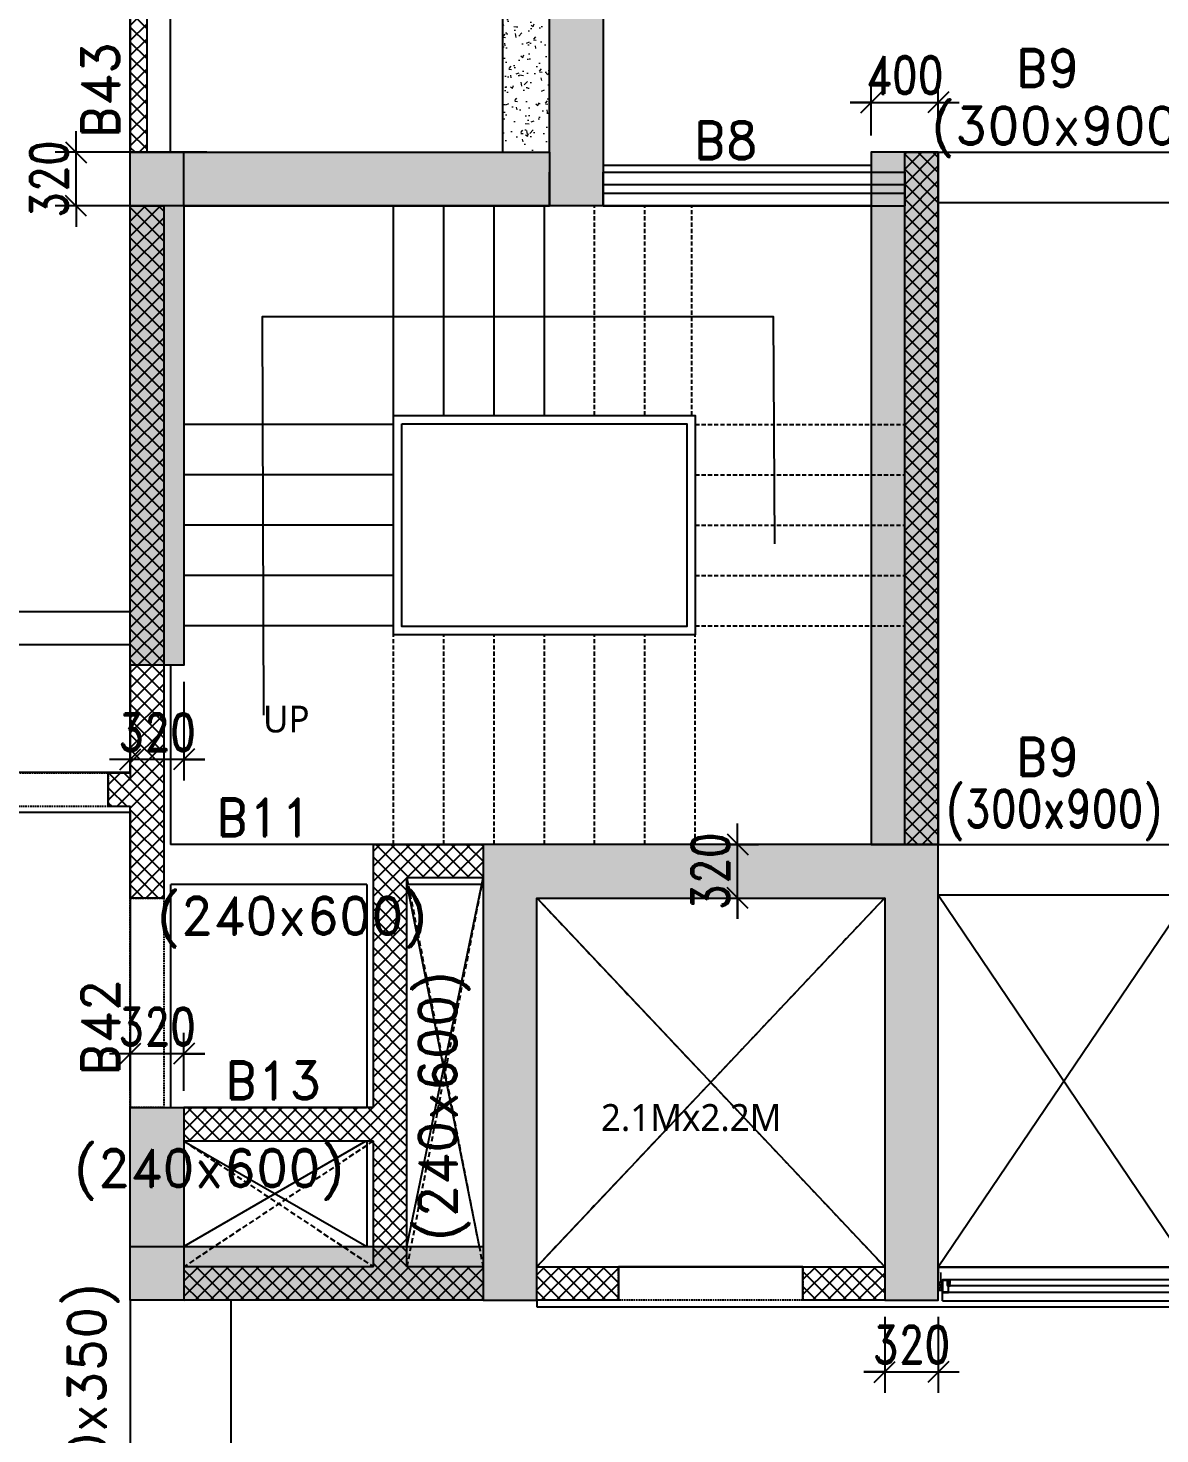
# Model space of a CAD drawing. Header units: millimetres. Extents: x 2061841 to 105821645, y -77612 to 48520811.
# Drawn here: x 105430845 to 105437596, y 48432969 to 48441357 of the extents above; entities that cross this region are included whole.
import ezdxf

# ---------------------------------------------------------------- set-up
doc = ezdxf.new("R2010")
doc.units = ezdxf.units.MM
doc.header["$LTSCALE"] = 10
doc.header["$MEASUREMENT"] = 0
for name, pattern in [('$0$HIDDEN', [0.375, 0.25, -0.125]), ('HIDDEN', [0.375, 0.25, -0.125]), ('HIDDEN2', [4.7625, 3.175, -1.5875])]:
    doc.linetypes.add(name, pattern=pattern)
for name, color, linetype in [('A-ANNO-LABL', 140, 'Continuous'), ('A-ANNO-SYMB', 211, 'Continuous'), ('A-ELEV-HIDN', 54, 'HIDDEN2'), ('A-FLOR-STRS', 211, 'Continuous'), ('A-GLAZ-FRAM', 74, 'Continuous'), ('A-WALL', 3, 'Continuous'), ('A-WALL-CILL', 140, 'Continuous'), ('A-WALL-FNSH', 8, 'Continuous'), ('A-WALL-PATT', 54, 'Continuous'), ('AS-COLS', 2, 'Continuous'), ('S-BEAM', 4, 'Continuous'), ('S-BEAMNO.', 4, 'Continuous'), ('S-CUTOUT', 6, 'Continuous'), ('S-OPENING', 6, 'Continuous')]:
    doc.layers.add(name, color=color, linetype=linetype)
doc.layers.add('S-STRCOL HATCH', color=33, linetype='Continuous', lineweight=9)
doc.styles.add('200', font='romand.shx', dxfattribs={"width": 0.8, "height": 225})
doc.styles.add('Lucida SU', font='l_10646.ttf')
doc.styles.add('RD', font='romand.shx', dxfattribs={"width": 0.9, "height": 225})
doc.dimstyles.new('GR1', dxfattribs={"dimtxt": 225, "dimasz": 125, "dimexe": 125, "dimexo": 100, "dimgap": 50, "dimtad": 1, "dimdec": 0, "dimzin": 3, "dimdsep": 46, "dimtxsty": '200', "dimblk1": 'OBLIQUE', "dimblk2": 'OBLIQUE', "dimsah": 1, "dimcen": 0.0625, "dimdle": 125, "dimclrd": 3, "dimclre": 3, "dimclrt": 2, "dimadec": 0, "dimazin": 0, "dimtfac": 1, "dimtdec": 0, "dimtix": 1, "dimtmove": 0, "dimatfit": 3, "dimfxl": 1, "dimtolj": 1, "dimtzin": 0, "dimarcsym": 0})
pattern_1 = [(135, (101601549.94, 48122568.903), (-44.9012806, -44.9012806), []), (225, (101601549.94, 48122568.903), (44.9012806, -44.9012806), [])]

# ---------------------------------------------------------------- blocks, each defined once
blk = doc.blocks.new('Win clip')
for points in [[(14, 1.1), (14, 9), (17.6, 9), (17.6, 7.8), (18.8, 7.8), (18.8, 9), (20, 9), (20, 10.2), (0, 10.2), (0, 0), (3.4, 0), (3.4, -1.2), (2, -1.2), (2, -2.4), (4.6, -2.4), (4.6, 0), (16.8, 0), (16.8, -1.2), (15.4, -1.2), (15.4, -2.4), (18, -2.4), (18, 1.1)], [(1.2, 9), (12.7, 9), (12.7, 1.1), (1.2, 1.1)]]:
    blk.add_lwpolyline(points, close=True)
at = {"layer": 'Defpoints'}
blk.add_line((28, 2.7), (22, 2.7), dxfattribs=at)
blk = doc.blocks.new('*U687')
at = {"color": 251}
for p, q in [((0, 87.6), (25, 87.6)), ((25, 87.6), (0, 37.6)), ((0, 87.6), (25, 37.6)), ((1500, 87.6), (1475, 87.6)), ((1475, 87.6), (1500, 37.6)), ((1500, 87.6), (1475, 37.6)), ((25, 37.6), (0, 37.6)), ((1475, 37.6), (1500, 37.6))]:
    blk.add_line(p, q, dxfattribs=at)
for p, q in [((70.2, 100.1), (1440, 100.1)), ((60, 25.1), (1440, 25.1)), ((70.4, 65.4), (1440.2, 65.4))]:
    blk.add_line(p, q)
for points in [[(62.5, 70.1), (62.5, 66.6), (55, 66.6), (55, 85.4), (58.8, 85.4), (58.8, 83.7), (60, 83.7), (60, 88.4), (58.8, 88.4), (58.8, 86.8), (55, 86.8), (55, 98.8), (58.8, 98.8), (58.8, 97.1), (60, 97.1), (60, 100.1), (25, 100.1), (25, 25.1), (60, 25.1), (60, 65.4), (70, 65.4), (70, 70.1)], [(1437.5, 70.1), (1437.5, 66.6), (1445, 66.6), (1445, 85.4), (1441.2, 85.4), (1441.2, 83.7), (1440, 83.7), (1440, 88.4), (1441.2, 88.4), (1441.2, 86.8), (1445, 86.8), (1445, 98.8), (1441.2, 98.8), (1441.2, 97.1), (1440, 97.1), (1440, 100.1), (1475, 100.1), (1475, 25.1), (1440, 25.1), (1440, 65.4), (1430, 65.4), (1430, 70.1)], [(69, 69.1), (67.8, 69.1), (67.8, 70.1), (70, 70.1), (67.8, 70.1), (67.8, 69.1), (69, 69.1), (69, 66.6), (63.5, 66.6), (63.5, 69.1)], [(1431, 69.1), (1432.2, 69.1), (1432.2, 70.1), (1430, 70.1), (1432.2, 70.1), (1432.2, 69.1), (1431, 69.1), (1431, 66.6), (1436.5, 66.6), (1436.5, 69.1)]]:
    blk.add_lwpolyline(points)
for points in [[(58.8, 26.3), (26.2, 26.3), (26.2, 98.9), (53.8, 98.9), (53.8, 65.4), (58.8, 65.4)], [(1441.2, 26.3), (1473.8, 26.3), (1473.8, 98.9), (1446.2, 98.9), (1446.2, 65.4), (1441.2, 65.4)], [(64.7, 80.1), (64.7, 79.1), (63.5, 79.1), (64.7, 79.1), (64.7, 80.1), (62.5, 80.1)], [(1435.3, 80.1), (1435.3, 79.1), (1436.5, 79.1), (1435.3, 79.1), (1435.3, 80.1), (1437.5, 80.1)]]:
    blk.add_lwpolyline(points, close=True)
at = {"layer": 'A-WALL-CILL'}
blk.add_line((1475, -25), (25, -25), dxfattribs=at)
blk.add_lwpolyline([(0, 145.2), (0, 175.2), (1500, 175.2), (1500, 145.2)], dxfattribs=at)
at = {"layer": 'A-WALL-FNSH'}
for p, q in [((14.8, 87.6), (14.8, 145.2)), ((1485.2, 87.6), (1485.2, 145.2)), ((25, -25), (25, 35.1)), ((1475, -25), (1475, 35.1))]:
    blk.add_line(p, q, dxfattribs=at)
at = {"rotation": 270}
blk.add_blockref('Win clip', (60, 100.1), dxfattribs=at)
at = {"xscale": -1, "rotation": 90}
blk.add_blockref('Win clip', (1440, 100.1), dxfattribs=at)
blk = doc.blocks.new('_Oblique')
at = {"color": 0, "linetype": 'ByBlock', "lineweight": -2}
blk.add_line((-0.5, -0.5), (0.5, 0.5), dxfattribs=at)
blk = doc.blocks.new('*D768')
at = {"layer": 'AS-COLS', "color": 3, "lineweight": -2, "transparency": 16777216}
for p, q in [((102672953.9, 48531681.9), (102672953.9, 48531228.8)), ((102673273.9, 48531681.9), (102673273.9, 48531228.8)), ((102672828.9, 48531353.8), (102673398.9, 48531353.8)), ((102672953.9, 48531353.8), (102672828.9, 48531353.8)), ((102673273.9, 48531353.8), (102673398.9, 48531353.8))]:
    blk.add_line(p, q, dxfattribs=at)
at = {"layer": 'Defpoints', "color": 0, "transparency": 16777216}
for p in [(102672953.9, 48531781.9), (102673273.9, 48531781.9), (102673273.9, 48531353.8)]:
    blk.add_point(p, dxfattribs=at)
at = {"layer": 'AS-COLS', "color": 3, "linetype": 'ByBlock', "lineweight": -2, "transparency": 16777216, "xscale": 125, "yscale": 125, "zscale": 125}
blk.add_blockref('_Oblique', (102672953.9, 48531353.8), dxfattribs=at)
at = {"layer": 'AS-COLS', "color": 3, "linetype": 'ByBlock', "lineweight": -2, "transparency": 16777216, "xscale": 125, "yscale": 125, "zscale": 125, "rotation": 180}
blk.add_blockref('_Oblique', (102673273.9, 48531353.8), dxfattribs=at)
at = {"layer": 'AS-COLS', "color": 2, "transparency": 16777216, "insert": (102673113.9, 48531516.3), "char_height": 225, "attachment_point": 5, "style": '200'}
blk.add_mtext('\\A1;320', dxfattribs=at)
blk = doc.blocks.new('*D769')
at = {"layer": 'AS-COLS', "color": 3, "lineweight": -2, "transparency": 16777216}
for p, q in [((102668453.9, 48533031.3), (102668453.9, 48533377.1)), ((102668773.9, 48533031.3), (102668773.9, 48533377.1)), ((102668898.9, 48533252.1), (102668328.9, 48533252.1)), ((102668453.9, 48533252.1), (102668328.9, 48533252.1)), ((102668773.9, 48533252.1), (102668898.9, 48533252.1))]:
    blk.add_line(p, q, dxfattribs=at)
at = {"layer": 'Defpoints', "color": 0, "transparency": 16777216}
for p in [(102668453.9, 48533252.1), (102668453.9, 48532931.3), (102668773.9, 48532931.3)]:
    blk.add_point(p, dxfattribs=at)
at = {"layer": 'AS-COLS', "color": 3, "linetype": 'ByBlock', "lineweight": -2, "transparency": 16777216, "xscale": 125, "yscale": 125, "zscale": 125}
blk.add_blockref('_Oblique', (102668453.9, 48533252.1), dxfattribs=at)
at = {"layer": 'AS-COLS', "color": 3, "linetype": 'ByBlock', "lineweight": -2, "transparency": 16777216, "xscale": 125, "yscale": 125, "zscale": 125, "rotation": 180}
blk.add_blockref('_Oblique', (102668773.9, 48533252.1), dxfattribs=at)
at = {"layer": 'AS-COLS', "color": 2, "transparency": 16777216, "insert": (102668613.9, 48533414.6), "char_height": 225, "attachment_point": 5, "style": '200'}
blk.add_mtext('\\A1;320', dxfattribs=at)
blk = doc.blocks.new('*D770')
at = {"layer": 'AS-COLS', "color": 3, "lineweight": -2, "transparency": 16777216}
for p, q in [((102672076.3, 48534056.3), (102672076.3, 48534626.3)), ((102672076.3, 48534501.3), (102672076.3, 48534626.3)), ((102672016, 48534501.3), (102672201.3, 48534501.3)), ((102672016, 48534181.3), (102672201.3, 48534181.3)), ((102672076.3, 48534181.3), (102672076.3, 48534056.3))]:
    blk.add_line(p, q, dxfattribs=at)
at = {"layer": 'Defpoints', "color": 0, "transparency": 16777216}
for p in [(102671916, 48534501.3), (102672076.3, 48534501.3), (102671916, 48534181.3)]:
    blk.add_point(p, dxfattribs=at)
at = {"layer": 'AS-COLS', "color": 3, "linetype": 'ByBlock', "lineweight": -2, "transparency": 16777216, "xscale": 125, "yscale": 125, "zscale": 125}
for p, rotation in [((102672076.3, 48534501.3), 270), ((102672076.3, 48534181.3), 90)]:
    blk.add_blockref('_Oblique', p, dxfattribs=dict(at, rotation=rotation))
at = {"layer": 'AS-COLS', "color": 2, "transparency": 16777216, "insert": (102671913.8, 48534341.3), "char_height": 225, "attachment_point": 5, "rotation": 90, "style": '200'}
blk.add_mtext('\\A1;320', dxfattribs=at)
blk = doc.blocks.new('*D771')
at = {"layer": 'AS-COLS', "color": 3, "lineweight": -2, "transparency": 16777216}
for p, q in [((102668453.9, 48535471.3), (102668453.9, 48534883)), ((102668773.9, 48535471.3), (102668773.9, 48534883)), ((102668898.9, 48535008), (102668328.9, 48535008)), ((102668453.9, 48535008), (102668328.9, 48535008)), ((102668773.9, 48535008), (102668898.9, 48535008))]:
    blk.add_line(p, q, dxfattribs=at)
at = {"layer": 'Defpoints', "color": 0, "transparency": 16777216}
for p in [(102668453.9, 48535571.3), (102668773.9, 48535571.3), (102668453.9, 48535008)]:
    blk.add_point(p, dxfattribs=at)
at = {"layer": 'AS-COLS', "color": 3, "linetype": 'ByBlock', "lineweight": -2, "transparency": 16777216, "xscale": 125, "yscale": 125, "zscale": 125}
blk.add_blockref('_Oblique', (102668453.9, 48535008), dxfattribs=at)
at = {"layer": 'AS-COLS', "color": 3, "linetype": 'ByBlock', "lineweight": -2, "transparency": 16777216, "xscale": 125, "yscale": 125, "zscale": 125, "rotation": 180}
blk.add_blockref('_Oblique', (102668773.9, 48535008), dxfattribs=at)
at = {"layer": 'AS-COLS', "color": 2, "transparency": 16777216, "insert": (102668613.9, 48535170.5), "char_height": 225, "attachment_point": 5, "style": '200'}
blk.add_mtext('\\A1;320', dxfattribs=at)
blk = doc.blocks.new('*D791')
at = {"layer": 'AS-COLS', "color": 3, "lineweight": -2, "transparency": 16777216}
for p, q in [((102668130.7, 48538631.2), (102668130.7, 48538756.2)), ((102668911, 48538631.2), (102668005.7, 48538631.2)), ((102668130.7, 48538311.2), (102668130.7, 48538631.2)), ((102668911, 48538311.2), (102668005.7, 48538311.2)), ((102668130.7, 48538311.2), (102668130.7, 48538186.2))]:
    blk.add_line(p, q, dxfattribs=at)
at = {"layer": 'Defpoints', "color": 0, "transparency": 16777216}
for p in [(102668130.7, 48538631.2), (102669011, 48538631.2, 0), (102669011, 48538311.2)]:
    blk.add_point(p, dxfattribs=at)
at = {"layer": 'AS-COLS', "color": 3, "lineweight": -2, "transparency": 16777216, "xscale": 125, "yscale": 125, "zscale": 125}
for p, rotation in [((102668130.7, 48538631.2), 270), ((102668130.7, 48538311.2), 90)]:
    blk.add_blockref('_Oblique', p, dxfattribs=dict(at, rotation=rotation))
at = {"layer": 'AS-COLS', "color": 2, "transparency": 16777216, "insert": (102667968.2, 48538471.2), "char_height": 225, "attachment_point": 5, "rotation": 90, "style": '200'}
blk.add_mtext('\\A1;320', dxfattribs=at)
blk = doc.blocks.new('*D792')
at = {"layer": 'AS-COLS', "color": 3, "lineweight": -2, "transparency": 16777216}
for p, q in [((102672873.9, 48538731.2), (102672873.9, 48539053.7)), ((102673273.9, 48538731.2), (102673273.9, 48539053.7)), ((102672748.9, 48538928.7), (102673398.9, 48538928.7)), ((102672873.9, 48538928.7), (102672748.9, 48538928.7)), ((102673273.9, 48538928.7), (102673398.9, 48538928.7))]:
    blk.add_line(p, q, dxfattribs=at)
at = {"layer": 'Defpoints', "color": 0, "transparency": 16777216}
for p in [(102673273.9, 48538928.7), (102672873.9, 48538631.2), (102673273.9, 48538631.2)]:
    blk.add_point(p, dxfattribs=at)
at = {"layer": 'AS-COLS', "color": 3, "linetype": 'ByBlock', "lineweight": -2, "transparency": 16777216, "xscale": 125, "yscale": 125, "zscale": 125}
blk.add_blockref('_Oblique', (102672873.9, 48538928.7), dxfattribs=at)
at = {"layer": 'AS-COLS', "color": 3, "linetype": 'ByBlock', "lineweight": -2, "transparency": 16777216, "xscale": 125, "yscale": 125, "zscale": 125, "rotation": 180}
blk.add_blockref('_Oblique', (102673273.9, 48538928.7), dxfattribs=at)
at = {"layer": 'AS-COLS', "color": 2, "transparency": 16777216, "insert": (102673073.9, 48539091.2), "char_height": 225, "attachment_point": 5, "style": '200'}
blk.add_mtext('\\A1;400', dxfattribs=at)
blk = doc.blocks.new('TOWER-A TYPICAL FLOOR FRAMING PLAN N')
at = {"layer": 'A-WALL-PATT'}
h = blk.add_hatch(dxfattribs=at)
h.set_pattern_fill('ANSI37', color=8, scale=20, angle=90)
h.set_pattern_definition(pattern_1)
h.paths.add_polyline_path([(102668554, 48539591.3), (102668453.9, 48539591.3), (102668453.9, 48538631.2), (102668554, 48538631.2), (102668554, 48539591.3)])
h = blk.add_hatch(dxfattribs=at)
h.set_pattern_fill('ANSI37', color=8, scale=20, angle=90)
h.set_pattern_definition(pattern_1)
h.paths.add_polyline_path([(102673073.9, 48538631.2), (102673273.9, 48538631.2), (102673273.9, 48534501.3), (102673073.9, 48534501.3), (102673073.9, 48538631.2)])
h = blk.add_hatch(dxfattribs=at)
h.set_pattern_fill('ANSI37', color=8, scale=20, angle=90)
h.set_pattern_definition(pattern_1)
h.paths.add_polyline_path([(102668322.8, 48534927.6), (102668453.9, 48534927.6), (102668453.9, 48538311.2), (102668653.9, 48538311.2), (102668653.9, 48534181.3), (102668453.9, 48534181.3), (102668453.9, 48534727.6), (102668322.8, 48534727.6), (102668322.8, 48534927.6)])
h = blk.add_hatch(dxfattribs=at)
h.set_pattern_fill('ANSI37', color=8, scale=20, angle=90)
h.set_pattern_definition(pattern_1)
h.paths.add_polyline_path([(102670103.9, 48534301.3), (102670558.1, 48534301.3), (102670558.1, 48534501.3), (102669903.9, 48534501.3), (102669903.9, 48532931.3), (102668773.9, 48532931.3), (102668773.9, 48532731.3), (102669903.9, 48532731.3), (102669903.9, 48531981.3), (102668773.9, 48531981.3), (102668773.9, 48531781.3), (102670558.1, 48531781.3), (102670558.1, 48531981.3), (102670103.9, 48531981.3), (102670103.9, 48534301.3)])
h = blk.add_hatch(dxfattribs=at)
h.set_pattern_fill('ANSI37', color=8, scale=20, angle=90)
h.set_pattern_definition(pattern_1)
h.paths.add_polyline_path([(102670878.1, 48531981.3), (102671366, 48531981.3), (102671366, 48531781.3), (102670878.1, 48531781.3), (102670878.1, 48531981.3)])
h = blk.add_hatch(dxfattribs=at)
h.set_pattern_fill('ANSI37', color=8, scale=20, angle=90)
h.set_pattern_definition(pattern_1)
h.paths.add_polyline_path([(102672953.9, 48531781.9), (102672466, 48531781.9), (102672466, 48531981.3), (102672953.9, 48531981.3), (102672953.9, 48531781.9)])
at = {"layer": 'S-STRCOL HATCH'}
h = blk.add_hatch(color=256, dxfattribs=at)
h.dxf.hatch_style = 1
h.paths.add_polyline_path([(102668453.9, 48538631.2), (102668773.9, 48538631.2), (102670953.9, 48538631.2), (102670953.9, 48541331.8), (102671273.9, 48541331.8), (102671273.9, 48538311.2), (102668773.9, 48538311.2), (102668773.9, 48535571.3), (102668453.9, 48535571.3)])
h = blk.add_hatch(dxfattribs=at)
h.set_pattern_fill('AR-CONC', color=3)
h.set_pattern_definition([(50, (0, 0), (182.184669, -15.93908554), [19.05, -209.55]), (355, (0, 0), (-35.24342142, 191.05684524), [15.24, -167.64058417]), (100.4514447, (15.18, -1.33), (146.9412471, 175.1177519), [16.1900088, -178.0902446]), (46.1842, (0, 50.8), (271.0790409, -42.04232793), [28.575, -314.325]), (96.6355576, (22.6, 47.3), (237.40413405, 247.4261246), [24.28502314, -267.13560816]), (351.18415117, (0, 50.8), (237.40413406, 247.4261246), [22.8599671, -251.4597319]), (21, (25.4, 38.1), (151.61439127, -102.26519819), [19.05, -209.55]), (326, (25.4, 38.1), (61.80202835, 184.18796612), [15.24, -167.64]), (71.451445, (38.03, 29.58), (213.41641928, 81.92276889), [16.1900088, -178.0899376]), (37.5, (0, 0), (3.08860325, 84.555038873), [0, -165.608, 0, -170.18, 0, -168.275]), (7.5, (0, 0), (66.81966251, 100.18057482), [0, -97.028, 0, -161.798, 0, -64.135]), (327.5, (-56.64, 0), (135.590595167, -5.728743993), [0, -63.5, 0, -198.12, 0, -262.89]), (317.5, (-82.04, 0), (148.12918139, 25.42649103), [0, -82.55, 0, -131.572, 0, -186.69])])
h.paths.add_polyline_path([(102670953.9, 48541331.8), (102670673.9, 48541331.8), (102670673.9, 48538631.2), (102670953.9, 48538631.2), (102670953.9, 48541331.8)])
h = blk.add_hatch(color=256, dxfattribs=at)
h.dxf.hatch_style = 1
h.paths.add_polyline_path([(102673273.9, 48538631.2), (102672873.9, 48538631.2), (102672873.9, 48534501.3), (102673273.9, 48534501.3), (102673273.9, 48538631.2)])
h = blk.add_hatch(color=256, dxfattribs=at)
h.dxf.hatch_style = 1
h.paths.add_polyline_path([(102671273.9, 48538311.2), (102670953.9, 48538311.2), (102670953.9, 48538311.2)])
h = blk.add_hatch(color=256, dxfattribs=at)
h.dxf.hatch_style = 1
h.paths.add_polyline_path([(102670558.1, 48534501.3), (102670558.1, 48531781.3), (102670878.1, 48531781.3), (102670878.1, 48534182), (102672953.9, 48534182), (102672953.9, 48531781.9), (102673273.9, 48531781.9), (102673273.9, 48534502), (102673273.9, 48534501.3), (102672953.9, 48534501.3)])
h = blk.add_hatch(color=256, dxfattribs=at)
h.dxf.hatch_style = 1
h.paths.add_polyline_path([(102668453.9, 48532932), (102668773.9, 48532932), (102668773.9, 48531782), (102668453.9, 48531782)])
h = blk.add_hatch(color=256, dxfattribs=at)
h.dxf.hatch_style = 1
h.paths.add_polyline_path([(102668453.2, 48531781.3), (102668453.2, 48532101.3), (102670558.1, 48532101.3), (102670558.1, 48531781.3)])
at = {"layer": 'A-ANNO-SYMB', "elevation": 0}
blk.add_lwpolyline([(102672299, 48536295.1), (102672290, 48537648.7), (102669241, 48537648.7), (102669249, 48535271.9)], dxfattribs=at)
at = {"layer": 'A-ELEV-HIDN'}
for p, q in [((102670103.9, 48534301.3), (102670558.1, 48531981.3)), ((102670558.1, 48534301.3), (102670103.9, 48531981.3)), ((102670878.1, 48534181.9, 0), (102672953.9, 48531981.3, 0)), ((102672953.9, 48534181.9, 0), (102670878.1, 48531981.3)), ((102668773.9, 48532731.3, 0), (102669903.9, 48531981.3)), ((102669903.9, 48532731.3, 0), (102668773.9, 48531981.3, 0))]:
    blk.add_line(p, q, dxfattribs=at)
at = {"layer": 'A-ELEV-HIDN', "ltscale": 0.3, "elevation": 0}
for points in [[(102667122.8, 48534927.6), (102668322.8, 48534927.6), (102668322.8, 48534727.6), (102667122.8, 48534727.6)], [(102668653.9, 48532931.3), (102668453.9, 48532931.3), (102668453.9, 48534181.3), (102668653.9, 48534181.3)]]:
    blk.add_lwpolyline(points, close=True, dxfattribs=at)
at = {"layer": 'A-ELEV-HIDN', "ltscale": 0.3}
blk.add_lwpolyline([(102671366, 48531981.3), (102672466, 48531981.3), (102672466, 48531781.9), (102671366, 48531781.9)], close=True, dxfattribs=at)
at = {"layer": 'A-FLOR-STRS'}
for p, q in [((102670023.9, 48537061.2), (102670023.9, 48538311.2)), ((102670323.9, 48537061.2), (102670323.9, 48538311.2)), ((102670623.9, 48537061.2), (102670623.9, 48538311.2)), ((102670923.9, 48537061.2), (102670923.9, 48538311.2)), ((102670023.9, 48537006.3), (102668773.9, 48537006.3, 0)), ((102670023.9, 48536706.3), (102668773.9, 48536706.3, 0)), ((102670023.9, 48536406.3), (102668773.9, 48536406.3, 0)), ((102670023.9, 48536106.3), (102668773.9, 48536106.3, 0)), ((102670023.9, 48535806.3), (102668773.9, 48535806.3, 0))]:
    blk.add_line(p, q, dxfattribs=at)
at = {"layer": 'A-FLOR-STRS', "linetype": 'HIDDEN', "ltscale": 10}
for p, q in [((102671223.9, 48537061.2), (102671223.9, 48538311.2)), ((102671523.9, 48537061.2), (102671523.9, 48538311.2)), ((102671803.9, 48537061.2), (102671803.9, 48538311.2)), ((102671823.9, 48537006.3), (102673073.9, 48537006.3)), ((102671823.9, 48536706.3), (102673073.9, 48536706.3)), ((102671823.9, 48536406.3), (102673073.9, 48536406.3)), ((102671823.9, 48536106.3), (102673073.9, 48536106.3)), ((102670023.9, 48534501.3), (102670023.9, 48535751.3)), ((102670323.9, 48534501.3), (102670323.9, 48535751.3)), ((102670623.9, 48534501.3), (102670623.9, 48535751.3)), ((102670923.9, 48534501.3), (102670923.9, 48535751.3)), ((102671223.9, 48534501.3), (102671223.9, 48535751.3)), ((102671523.9, 48534501.3), (102671523.9, 48535751.3)), ((102671823.9, 48535806.3), (102673073.9, 48535806.3)), ((102671823.9, 48534501.3), (102671823.9, 48535751.3))]:
    blk.add_line(p, q, dxfattribs=at)
at = {"layer": 'A-FLOR-STRS'}
for points in [[(102670023.9, 48537061.2), (102671823.9, 48537061.2), (102671823.9, 48535751.3), (102670023.9, 48535751.3)], [(102670073.9, 48537011.2), (102671773.9, 48537011.2), (102671773.9, 48535801.3), (102670073.9, 48535801.3)]]:
    blk.add_lwpolyline(points, close=True, dxfattribs=at)
at = {"layer": 'A-GLAZ-FRAM', "color": 252, "elevation": 0}
for points in [[(102673073.9, 48538436.2), (102671273.9, 48538436.2)], [(102671273.9, 48538386.2), (102673073.9, 48538386.3)]]:
    blk.add_lwpolyline(points, dxfattribs=at)
at = {"layer": 'A-WALL', "color": 8}
for p, q in [((102668773.9, 48538311.2), (102668773.9, 48538511.2)), ((102670953.9, 48538311.2, 0), (102670953.9, 48538511.2, 0)), ((102671273.9, 48538511.2, 0), (102673073.9, 48538511.2)), ((102671273.9, 48538311.2, 0), (102671273.9, 48538511.2, 0)), ((102673073.9, 48538511.2), (102673073.9, 48538311.2)), ((102668773.9, 48538311.2), (102670953.9, 48538311.2)), ((102671273.9, 48538311.2, 0), (102673073.9, 48538311.2)), ((102669903.9, 48534501.3), (102670558.1, 48534501.3)), ((102669903.9, 48532931.3), (102669903.9, 48534501.3)), ((102670558.1, 48534501.3), (102670558.1, 48534301.3)), ((102670558.1, 48534301.3), (102670103.9, 48534301.3)), ((102670103.9, 48531981.3), (102670103.9, 48534301.3)), ((102669903.9, 48532931.3, 0), (102668773.9, 48532931.3, 0)), ((102668773.9, 48532931.3, 0), (102668773.9, 48532731.3, 0)), ((102669903.9, 48532731.3, 0), (102668773.9, 48532731.3, 0)), ((102669903.9, 48531981.3), (102669903.9, 48532731.3)), ((102669903.9, 48531981.3), (102668773.9, 48531981.3)), ((102668773.9, 48531981.3), (102668773.9, 48531781.3)), ((102670558.1, 48531981.3), (102670103.9, 48531981.3)), ((102670558.1, 48531981.3), (102670558.1, 48531781.3)), ((102672466, 48531981.3, 0), (102671366, 48531981.3)), ((102670558.1, 48531781.3), (102668773.9, 48531781.3))]:
    blk.add_line(p, q, dxfattribs=at)
for points in [[(102668554, 48539591.3), (102668453.9, 48539591.3), (102668453.9, 48538631.2), (102668554, 48538631.2)], [(102668773.9, 48538631.2), (102670953.9, 48538631.2), (102670953.9, 48538311.2), (102668773.9, 48538311.2)], [(102673073.9, 48538631.2), (102673273.9, 48538631.2), (102673273.9, 48534501.3), (102673073.9, 48534501.3)], [(102668322.8, 48534927.6), (102668453.9, 48534927.6), (102668453.9, 48538311.2), (102668653.9, 48538311.2), (102668653.9, 48534181.3), (102668453.9, 48534181.3), (102668453.9, 48534727.6), (102668322.8, 48534727.6)], [(102670878.1, 48531981.3), (102671366, 48531981.3), (102671366, 48531781.3), (102670878.1, 48531781.3)]]:
    blk.add_lwpolyline(points, close=True, dxfattribs=at)
at = {"layer": 'A-WALL', "color": 8, "elevation": 0}
blk.add_lwpolyline([(102672953.9, 48531781.9), (102672466, 48531781.9), (102672466, 48531981.3), (102672953.9, 48531981.3)], close=True, dxfattribs=at)
at = {"layer": 'AS-COLS', "color": 1, "elevation": 0}
for points in [[(102670953.9, 48538631.2), (102670953.9, 48541331.8), (102671273.9, 48541331.8), (102671273.9, 48538311.2), (102668773.9, 48538311.2), (102668773.9, 48535571.3), (102668453.9, 48535571.3), (102668453.9, 48538631.2)], [(102670673.9, 48538631.2), (102670953.9, 48538631.2), (102670953.9, 48541331.8), (102670673.9, 48541331.8)], [(102668453.9, 48532931.3), (102668773.9, 48532931.3), (102668773.9, 48531781.3), (102668453.9, 48531781.3)], [(102668453.9, 48531781.3), (102668453.9, 48532101.3), (102670558.1, 48532101.3), (102670558.1, 48531781.3)]]:
    blk.add_lwpolyline(points, close=True, dxfattribs=at)
at = {"layer": 'AS-COLS', "color": 1}
for points in [[(102673273.9, 48538631.2), (102672873.9, 48538631.2), (102672873.9, 48534501.3), (102673273.9, 48534501.3)], [(102670558.1, 48534501.3), (102670558.1, 48531781.3), (102670878.1, 48531781.3), (102670878.1, 48534181.3), (102672953.9, 48534181.3), (102672953.9, 48531781.9), (102673273.9, 48531781.9), (102673273.9, 48534501.3), (102673273.9, 48534501.3), (102672953.9, 48534501.3), (102672953.9, 48534501.3)]]:
    blk.add_lwpolyline(points, close=True, dxfattribs=at)
at = {"layer": 'S-BEAM', "linetype": '$0$HIDDEN'}
for p, q in [((102668453.9, 48538631.2), (102668453.9, 48542521.3)), ((102668693.9, 48538631.2), (102668693.9, 48541091.8)), ((102664689.8, 48535891.3, 0), (102668453.9, 48535891.3, 0)), ((102668453.9, 48535691.2, 0), (102667003.8, 48535691.2, 0)), ((102668453.9, 48535571.3), (102668453.9, 48534931.2)), ((102668693.9, 48535571.3), (102668693.9, 48534501.3)), ((102668453.9, 48534931.2, 0), (102667003.8, 48534931.2, 0)), ((102668453.9, 48534691.2, 0), (102666999.2, 48534691.2, 0)), ((102668453.9, 48534691.2), (102668453.9, 48532931.3)), ((102670023.9, 48534501.3), (102668693.9, 48534501.3)), ((102668693.9, 48534261.3), (102668693.9, 48532931.3)), ((102669863.9, 48534261.3), (102668693.9, 48534261.3)), ((102669863.9, 48534261.3), (102669863.9, 48532931.3)), ((102668693.9, 48532931.3, 0), (102669863.9, 48532931.3, 0)), ((102668453.9, 48531781.2), (102668453.9, 48530281.3)), ((102669053.9, 48531781.2), (102669053.9, 48530281.3)), ((102670878.1, 48531781.3), (102670878.1, 48531741.3)), ((102670878.1, 48531741.3), (102674773.9, 48531741.3))]:
    blk.add_line(p, q, dxfattribs=at)
at = {"layer": 'S-BEAM'}
for p, q in [((102673273.9, 48538631.2), (102674808.5, 48538631.2)), ((102672873.9, 48538551.2), (102671273.9, 48538551.2)), ((102673273.9, 48538331.2), (102674808.5, 48538331.2)), ((102672873.9, 48538311.2), (102671273.9, 48538311.2)), ((102670558.1, 48534501.3), (102670023.9, 48534501.3)), ((102673273.9, 48534501.3), (102674808.5, 48534501.3)), ((102670558.1, 48534261.3), (102670103.9, 48534261.3)), ((102670103.9, 48532101.3), (102670103.9, 48534261.3)), ((102673273.9, 48534201.3), (102674808.5, 48534201.3)), ((102669863.9, 48532731.3, 0), (102668773.9, 48532731.3, 0)), ((102669863.9, 48532731.3), (102669863.9, 48532101.3)), ((102670878.1, 48531981.3), (102672953.9, 48531981.3)), ((102673273.9, 48531981.3), (102674773.9, 48531981.3))]:
    blk.add_line(p, q, dxfattribs=at)
at = {"layer": 'S-CUTOUT'}
for p, q in [((102670103.9, 48532101.3), (102670558.1, 48534301.3)), ((102670103.9, 48534261.3), (102670534.6, 48532101.3)), ((102670878.1, 48534181.9), (102672953.9, 48531981.3)), ((102670878.1, 48531981.3), (102672953.3, 48534181.3)), ((102673273.9, 48534201.3), (102674773.9, 48531977.8, 0)), ((102673273.9, 48531981.3), (102674773.9, 48534201.3)), ((102669859.1, 48532731.3), (102668773.9, 48532101.3)), ((102668773.9, 48532731.3), (102669863.9, 48532101.3))]:
    blk.add_line(p, q, dxfattribs=at)
at = {"layer": 'A-GLAZ-FRAM', "color": 252, "xscale": -1, "rotation": 0.003185008735379215}
blk.add_blockref('*U687', (102674773.9, 48531802.6, 0), dxfattribs=at)
at = {"layer": 'A-ANNO-LABL', "color": 252, "style": 'Lucida SU'}
for s, p in [('UP', (102669245.2, 48535169.2, 1659.2)), ('2.1Mx2.2M', (102671261.2, 48532791.8, 0))]:
    blk.add_text(s, height=160, dxfattribs=at).set_placement(p)
at = {"layer": 'S-BEAMNO.', "color": 4, "style": 'RD'}
for s, rotation, p in [('B43', 90.00028, (102668387.1, 48538711.8)), ('B9', 0.00028, (102673733.1, 48539020.7)), ('B8', 0.00028, (102671811.9, 48538590.3)), ('B9', 0.00028, (102673733.1, 48534911.2)), ('B11', 0.00028, (102668963.3, 48534549.6, 0)), ('B42', 90.00028, (102668387.1, 48533117.8)), ('B13', 0.00028, (102669016.3, 48532980.7, 0))]:
    blk.add_text(s, height=225, rotation=rotation, dxfattribs=at).set_placement(p)
at = {"layer": 'S-BEAMNO.', "color": 2, "style": 'RD'}
for s, rotation, p in [('(300x900)', 0.00028, (102673238.8, 48538677.8)), ('(240x600)', 0.00028, (102668618.8, 48533962.7)), ('(240x600)', 90.00028, (102670399.9, 48532139.2, 0)), ('(240x600)', 0.00028, (102668123.7, 48532457.2, 0)), ('(600x350)', 90.00028, (102668306.7, 48530278.2))]:
    blk.add_text(s, height=225, rotation=rotation, dxfattribs=at).set_placement(p)
at = {"layer": 'S-BEAMNO.', "color": 2, "style": 'RD', "width": 0.8}
blk.add_text('(300x900)', height=225, rotation=0.00028, dxfattribs=at).set_placement((102673324.8, 48534602.7, 0))
at = {"layer": 'AS-COLS', "color": 6}
for base, p1, p2, picture, middle in [((102673273.9, 48538928.7), (102672873.9, 48538631.2), (102673273.9, 48538631.2), '*D792', (102673073.9, 48539091.2)), ((102668453.9, 48535008, 0), (102668773.9, 48535571.3, 0), (102668453.9, 48535571.3, 0), '*D771', (102668613.9, 48535170.5, 0)), ((102668453.9, 48533252.1), (102668773.9, 48532931.3), (102668453.9, 48532931.3), '*D769', (102668613.9, 48533414.6)), ((102673273.9, 48531353.8), (102672953.9, 48531781.9), (102673273.9, 48531781.9), '*D768', (102673113.9, 48531516.3))]:
    dim = blk.add_linear_dim(base=base, p1=p1, p2=p2, dimstyle='GR1', dxfattribs=at)
    dim.commit()
    dim.dimension.update_dxf_attribs({"geometry": picture, "text_midpoint": middle})
for base, p1, p2, picture, middle in [((102668130.7, 48538631.2), (102669011, 48538311.2), (102669011, 48538631.2, 0), '*D791', (102667968.2, 48538471.2)), ((102672076.3, 48534501.3), (102671916, 48534181.3), (102671916, 48534501.3), '*D770', (102671913.8, 48534341.3))]:
    dim = blk.add_linear_dim(base=base, p1=p1, p2=p2, angle=90, dimstyle='GR1', dxfattribs=at)
    dim.commit()
    dim.dimension.update_dxf_attribs({"geometry": picture, "text_midpoint": middle})

msp = doc.modelspace()

# ---------------------------------------------------------------- block references
at = {"layer": 'S-OPENING'}
msp.add_blockref('TOWER-A TYPICAL FLOOR FRAMING PLAN N', (2763000.3, -98014.7), dxfattribs=at)

doc.saveas('drawing.dxf')
